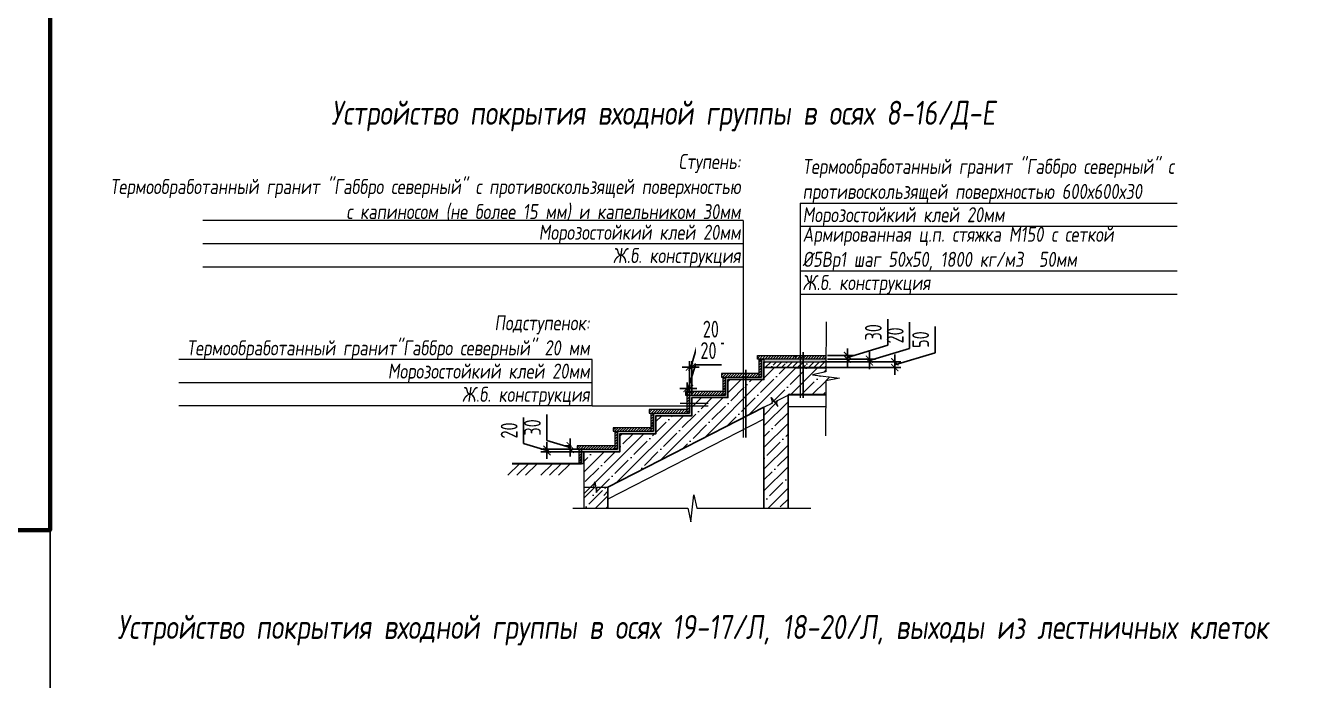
# Model space of a CAD drawing. Header units: millimetres. Extents: x -136099598 to 11807193, y 0 to 779331.
# Drawn here: x 667822 to 678561, y 368961 to 374406 of the extents above; entities that cross this region are included whole.
import ezdxf
from ezdxf.enums import TextEntityAlignment as Align

# ---------------------------------------------------------------- set-up
doc = ezdxf.new("R2010")
doc.units = ezdxf.units.MM
doc.header["$MEASUREMENT"] = 0
doc.linetypes.add('DASHED', pattern=[19.05, 12.7, -6.35])
doc.layers.get('0').update_dxf_attribs({"color": 250, "lineweight": 9})
doc.layers.get('Defpoints').update_dxf_attribs({"color": 8})
for name, color, linetype, lineweight in [('_0', 250, 'Continuous', 9), ('АР.РД_Выноски', 174, 'Continuous', 9), ('АР_Текст', 250, 'Continuous', 5)]:
    doc.layers.add(name, color=color, linetype=linetype, lineweight=lineweight)
for name, color, linetype in [('PDF _PDF_0', 7, 'Continuous'), ('PDF _PDF_KR_Opalubka', 7, 'Continuous'), ('АР_Конструкция пола', 10, 'Continuous'), ('АР_Перегородки кирпич штрих', 7, 'Continuous')]:
    doc.layers.add(name, color=color, linetype=linetype)
doc.styles.add('ISOCPEUR', font='isocpeur.ttf', dxfattribs={"width": 0.7})
doc.styles.add('Архитект', font='isocpeur.ttf', dxfattribs={"width": 0.8, "oblique": 8})
doc.dimstyles.new('R_50', dxfattribs={"dimtxt": 140, "dimasz": 60, "dimexe": 50, "dimexo": 50, "dimgap": 50, "dimtad": 1, "dimdec": 0, "dimrnd": 5, "dimzin": 0, "dimdsep": 46, "dimtxsty": 'ISOCPEUR', "dimblk": 'ARCHTICK', "dimcen": 50, "dimdle": 50, "dimclrd": 256, "dimclre": 256, "dimclrt": 256, "dimadec": 0, "dimazin": 0, "dimtfac": 2, "dimtdec": 0, "dimtofl": 0, "dimtmove": 1, "dimatfit": 3, "dimfxl": 1, "dimtvp": 3, "dimtfill": 1, "dimtolj": 1, "dimtzin": 0, "dimarcsym": 0})
pattern_1 = [(45, (-147675.58, -34166.822), (-11.22532015, 11.22532015), [])]

# ---------------------------------------------------------------- blocks, each defined once
blk = doc.blocks.new('_ArchTick')
at = {"color": 0, "linetype": 'ByBlock', "const_width": 0.15}
blk.add_lwpolyline([(-0.5, -0.5), (0.5, 0.5)], dxfattribs=at)
blk = doc.blocks.new('*D1821')
at = {"layer": 'Defpoints', "color": 0, "transparency": 16777216}
for p in [(674399, 371610, 0), (675060, 371610, 0), (674399, 371562, 0)]:
    blk.add_point(p, dxfattribs=at)
at = {"layer": 'АР_Конструкция пола', "lineweight": -2, "transparency": 16777216}
for p, q in [((675395, 371686, 0), (675395, 371904, 0)), ((675060, 371586, 0), (675395, 371686, 0)), ((674449, 371610, 0), (675110, 371610, 0)), ((675060, 371610, 0), (675060, 371670, 0)), ((675060, 371562, 0), (675060, 371610, 0)), ((674449, 371562, 0), (675110, 371562, 0)), ((675060, 371562, 0), (675060, 371502, 0))]:
    blk.add_line(p, q, dxfattribs=at)
at = {"layer": 'АР_Конструкция пола', "lineweight": -2, "transparency": 16777216, "xscale": 60, "yscale": 60, "zscale": 60}
for p, rotation in [((675060, 371610, 0), 270), ((675060, 371562, 0), 90)]:
    blk.add_blockref('_ArchTick', p, dxfattribs=dict(at, rotation=rotation))
at = {"layer": 'АР_Конструкция пола', "lineweight": 13, "transparency": 16777216, "insert": (675275, 371795, 0), "char_height": 140, "attachment_point": 5, "rotation": 90, "style": 'ISOCPEUR', "bg_fill": 3, "box_fill_scale": 1.25, "bg_fill_color": 256, "bg_fill_true_color": 13158600, "bg_fill_transparency": 0}
blk.add_mtext('\\A1;50', dxfattribs=at)
blk = doc.blocks.new('*D1822')
at = {"layer": 'Defpoints', "color": 0, "transparency": 16777216}
for p in [(674460, 371632, 0), (674460, 371610, 0), (674848, 371632, 0)]:
    blk.add_point(p, dxfattribs=at)
at = {"layer": 'АР_Конструкция пола', "lineweight": -2, "transparency": 16777216}
for p, q in [((675183, 371721, 0), (675183, 371939, 0)), ((674848, 371621, 0), (675183, 371721, 0)), ((674848, 371632, 0), (674848, 371692, 0)), ((674510, 371632, 0), (674898, 371632, 0)), ((674510, 371610, 0), (674898, 371610, 0)), ((674848, 371610, 0), (674848, 371632, 0)), ((674848, 371610, 0), (674848, 371550, 0))]:
    blk.add_line(p, q, dxfattribs=at)
at = {"layer": 'АР_Конструкция пола', "lineweight": -2, "transparency": 16777216, "xscale": 60, "yscale": 60, "zscale": 60}
for p, rotation in [((674848, 371632, 0), 270), ((674848, 371610, 0), 90)]:
    blk.add_blockref('_ArchTick', p, dxfattribs=dict(at, rotation=rotation))
at = {"layer": 'АР_Конструкция пола', "lineweight": 13, "transparency": 16777216, "insert": (675063, 371830, 0), "char_height": 140, "attachment_point": 5, "rotation": 90, "style": 'ISOCPEUR', "bg_fill": 3, "box_fill_scale": 1.25, "bg_fill_color": 256, "bg_fill_true_color": 13158600, "bg_fill_transparency": 0}
blk.add_mtext('\\A1;20', dxfattribs=at)
blk = doc.blocks.new('*D1823')
at = {"layer": 'Defpoints', "color": 0, "transparency": 16777216}
for p in [(674448, 371662, 0), (674448, 371632, 0), (674666, 371662, 0)]:
    blk.add_point(p, dxfattribs=at)
at = {"layer": 'АР_Конструкция пола', "lineweight": -2, "transparency": 16777216}
for p, q in [((675001, 371748, 0), (675001, 371965, 0)), ((674666, 371647, 0), (675001, 371748, 0)), ((674666, 371662, 0), (674666, 371722, 0)), ((674498, 371662, 0), (674716, 371662, 0)), ((674498, 371632, 0), (674716, 371632, 0)), ((674666, 371632, 0), (674666, 371662, 0)), ((674666, 371632, 0), (674666, 371572, 0))]:
    blk.add_line(p, q, dxfattribs=at)
at = {"layer": 'АР_Конструкция пола', "lineweight": -2, "transparency": 16777216, "xscale": 60, "yscale": 60, "zscale": 60}
for p, rotation in [((674666, 371662, 0), 270), ((674666, 371632, 0), 90)]:
    blk.add_blockref('_ArchTick', p, dxfattribs=dict(at, rotation=rotation))
at = {"layer": 'АР_Конструкция пола', "lineweight": 13, "transparency": 16777216, "insert": (674881, 371856, 0), "char_height": 140, "attachment_point": 5, "rotation": 90, "style": 'ISOCPEUR', "bg_fill": 3, "box_fill_scale": 1.25, "bg_fill_color": 256, "bg_fill_true_color": 13158600, "bg_fill_transparency": 0}
blk.add_mtext('\\A1;30', dxfattribs=at)
blk = doc.blocks.new('*D1824')
at = {"layer": 'Defpoints', "color": 0, "transparency": 16777216}
for p in [(672357, 370912, 0), (672415, 370912, 0), (672415, 370882, 0)]:
    blk.add_point(p, dxfattribs=at)
at = {"layer": 'АР_Конструкция пола', "lineweight": -2, "transparency": 16777216}
for p, q in [((672162, 370956, 0), (672162, 371173, 0)), ((672357, 370897, 0), (672162, 370956, 0)), ((672357, 370912, 0), (672357, 370972, 0)), ((672365, 370912, 0), (672307, 370912, 0)), ((672365, 370882, 0), (672307, 370882, 0)), ((672357, 370882, 0), (672357, 370912, 0)), ((672357, 370882, 0), (672357, 370822, 0))]:
    blk.add_line(p, q, dxfattribs=at)
at = {"layer": 'АР_Конструкция пола', "lineweight": -2, "transparency": 16777216, "xscale": 60, "yscale": 60, "zscale": 60}
for p, rotation in [((672357, 370912, 0), 270), ((672357, 370882, 0), 90)]:
    blk.add_blockref('_ArchTick', p, dxfattribs=dict(at, rotation=rotation))
at = {"layer": 'АР_Конструкция пола', "lineweight": 13, "transparency": 16777216, "insert": (672042, 371064, 0), "char_height": 140, "attachment_point": 5, "rotation": 90, "style": 'ISOCPEUR', "bg_fill": 3, "box_fill_scale": 1.25, "bg_fill_color": 256, "bg_fill_true_color": 13158600, "bg_fill_transparency": 0}
blk.add_mtext('\\A1;30', dxfattribs=at)
blk = doc.blocks.new('*D1825')
at = {"layer": 'Defpoints', "color": 0, "transparency": 16777216}
for p in [(672163, 370882, 0), (672528, 370882, 0), (672528, 370862, 0)]:
    blk.add_point(p, dxfattribs=at)
at = {"layer": 'АР_Конструкция пола', "lineweight": -2, "transparency": 16777216}
for p, q in [((671968, 370931, 0), (671968, 371148, 0)), ((672163, 370872, 0), (671968, 370931, 0)), ((672163, 370882, 0), (672163, 370942, 0)), ((672478, 370882, 0), (672113, 370882, 0)), ((672478, 370862, 0), (672113, 370862, 0)), ((672163, 370862, 0), (672163, 370882, 0)), ((672163, 370862, 0), (672163, 370802, 0))]:
    blk.add_line(p, q, dxfattribs=at)
at = {"layer": 'АР_Конструкция пола', "lineweight": -2, "transparency": 16777216, "xscale": 60, "yscale": 60, "zscale": 60}
for p, rotation in [((672163, 370882, 0), 270), ((672163, 370862, 0), 90)]:
    blk.add_blockref('_ArchTick', p, dxfattribs=dict(at, rotation=rotation))
at = {"layer": 'АР_Конструкция пола', "lineweight": 13, "transparency": 16777216, "insert": (671848, 371039, 0), "char_height": 140, "attachment_point": 5, "rotation": 90, "style": 'ISOCPEUR', "bg_fill": 3, "box_fill_scale": 1.25, "bg_fill_color": 256, "bg_fill_true_color": 13158600, "bg_fill_transparency": 0}
blk.add_mtext('\\A1;20', dxfattribs=at)
blk = doc.blocks.new('*D1826')
at = {"layer": 'Defpoints', "color": 0, "transparency": 16777216}
for p in [(673350, 371567, 0), (673350, 371286, 0), (673370, 371286, 0)]:
    blk.add_point(p, dxfattribs=at)
at = {"layer": 'АР_Конструкция пола', "lineweight": -2, "transparency": 16777216}
for p, q in [((673360, 371567, 0), (673419, 371762, 0)), ((673419, 371762, 0), (673636, 371762, 0)), ((673350, 371336, 0), (673350, 371617, 0)), ((673370, 371336, 0), (673370, 371617, 0)), ((673350, 371567, 0), (673290, 371567, 0)), ((673370, 371567, 0), (673350, 371567, 0)), ((673370, 371567, 0), (673430, 371567, 0))]:
    blk.add_line(p, q, dxfattribs=at)
at = {"layer": 'АР_Конструкция пола', "lineweight": -2, "transparency": 16777216, "xscale": 60, "yscale": 60, "zscale": 60}
blk.add_blockref('_ArchTick', (673350, 371567, 0), dxfattribs=at)
at = {"layer": 'АР_Конструкция пола', "lineweight": -2, "transparency": 16777216, "xscale": 60, "yscale": 60, "zscale": 60, "rotation": 180}
blk.add_blockref('_ArchTick', (673370, 371567, 0), dxfattribs=at)
at = {"layer": 'АР_Конструкция пола', "lineweight": 13, "transparency": 16777216, "insert": (673528, 371882, 0), "char_height": 140, "attachment_point": 5, "style": 'ISOCPEUR', "bg_fill": 3, "box_fill_scale": 1.25, "bg_fill_color": 256, "bg_fill_true_color": 13158600, "bg_fill_transparency": 0}
blk.add_mtext('\\A1;20', dxfattribs=at)
blk = doc.blocks.new('*D1827')
at = {"layer": 'Defpoints', "color": 0, "transparency": 16777216}
for p in [(673330, 371389, 0), (673330, 371286, 0), (673350, 371286, 0)]:
    blk.add_point(p, dxfattribs=at)
at = {"layer": 'АР_Конструкция пола', "lineweight": -2, "transparency": 16777216}
for p, q in [((673340, 371389, 0), (673399, 371584, 0)), ((673399, 371584, 0), (673616, 371584, 0)), ((673330, 371389, 0), (673270, 371389, 0)), ((673330, 371336, 0), (673330, 371439, 0)), ((673350, 371389, 0), (673330, 371389, 0)), ((673350, 371336, 0), (673350, 371439, 0)), ((673350, 371389, 0), (673410, 371389, 0))]:
    blk.add_line(p, q, dxfattribs=at)
at = {"layer": 'АР_Конструкция пола', "lineweight": -2, "transparency": 16777216, "xscale": 60, "yscale": 60, "zscale": 60}
blk.add_blockref('_ArchTick', (673330, 371389, 0), dxfattribs=at)
at = {"layer": 'АР_Конструкция пола', "lineweight": -2, "transparency": 16777216, "xscale": 60, "yscale": 60, "zscale": 60, "rotation": 180}
blk.add_blockref('_ArchTick', (673350, 371389, 0), dxfattribs=at)
at = {"layer": 'АР_Конструкция пола', "lineweight": 13, "transparency": 16777216, "insert": (673508, 371704, 0), "char_height": 140, "attachment_point": 5, "style": 'ISOCPEUR', "bg_fill": 3, "box_fill_scale": 1.25, "bg_fill_color": 256, "bg_fill_true_color": 13158600, "bg_fill_transparency": 0}
blk.add_mtext('\\A1;20', dxfattribs=at)

msp = doc.modelspace()

# ---------------------------------------------------------------- hatches: boundary and pattern name
at = {"layer": '_0', "ltscale": 50}
h = msp.add_hatch(dxfattribs=at)
h.set_pattern_fill('AR-CONC', color=256, scale=0.1)
h.set_pattern_definition([(50, (-147675.58, -34166.822), (18.2184669, -1.59390855), [1.905, -20.955]), (355, (-147675.58, -34166.822), (-3.52434214, 19.10568452), [1.524, -16.7640584]), (100.4514447, (-147674.062, -34166.954), (14.6941247, 17.5117752), [1.61900088, -17.80902446]), (46.1842, (-147675.58, -34161.742), (27.1079041, -4.2042328), [2.8575, -31.4325]), (96.6355576, (-147673.32, -34162.092), (23.7404134, 24.74261246), [2.4285023, -26.7135608]), (351.184151, (-147675.58, -34161.742), (23.7404134, 24.7426125), [2.2859967, -25.1459732]), (21, (-147673.04, -34163.012), (15.16143913, -10.22651982), [1.905, -20.955]), (326, (-147673.04, -34163.012), (6.18020283, 18.4187966), [1.524, -16.764]), (71.451445, (-147671.777, -34163.864), (21.34164193, 8.1922769), [1.61900088, -17.80899376]), (37.5, (-147675.58, -34166.8215), (0.308860325, 8.455503887), [0, -16.5608, 0, -17.018, 0, -16.8275]), (7.5, (-147675.58, -34166.8215), (6.68196625, 10.01805748), [0, -9.7028, 0, -16.1798, 0, -6.4135]), (327.5, (-147681.244, -34166.8215), (13.559059517, -0.5728744), [0, -6.35, 0, -19.812, 0, -26.289]), (317.5, (-147683.784, -34166.822), (14.81291814, 2.5426491), [0, -8.255, 0, -13.1572, 0, -18.669])])
h.paths.add_polyline_path([(672450.356, 370762.585), (672450.356, 370882.103), (672750.341, 370882.103), (672750.341, 371032.103), (673050.341, 371032.103), (673050.341, 371182.103), (673350.341, 371182.103), (673350.341, 371332.103), (673650.341, 371332.103), (673650.341, 371482.103), (673950.341, 371482.103), (673950.342, 371632.103), (673970.341, 371632.103), (673970.341, 371462.103), (673670.341, 371462.103), (673670.341, 371312.103), (673370.341, 371312.103), (673370.341, 371162.103), (673070.341, 371162.103), (673070.341, 371012.103), (672770.341, 371012.103), (672770.341, 370862.103), (672470.356, 370862.103), (672470.356, 370762.585)])
h = msp.add_hatch(dxfattribs=at)
h.set_pattern_fill('ANSI31', color=256, scale=5)
h.set_pattern_definition(pattern_1)
h.paths.add_polyline_path([(673615.341, 371482.103), (673930.341, 371482.103), (673930.341, 371512.103), (673615.341, 371512.103)])
h.paths.add_polyline_path([(673950.341, 371482.103), (673930.341, 371482.103), (673930.341, 371632.103), (673950.341, 371632.103)])
h.paths.add_polyline_path([(673915.341, 371662.103), (673915.341, 371632.103), (674486.265, 371632.103), (674486.372, 371662.103)])
h = msp.add_hatch(dxfattribs=at)
h.set_pattern_fill('ANSI35', color=256, scale=10)
h.set_pattern_definition([(45, (413854.01, 249371.47), (-44.90128, 44.90128), []), (45, (413898.91, 249371.47), (-44.90128, 44.90128), [79.375, -15.875, 0, -15.875])])
h.paths.add_polyline_path([(673970.341, 371609.806), (673970.341, 371562.068), (674486.016, 371562.087), (674486.186, 371609.806)])
h = msp.add_hatch(dxfattribs=at)
h.set_pattern_fill('AR-CONC', color=256, scale=0.1)
h.set_pattern_definition([(50, (413854.008, 249371.468), (18.2184669, -1.59390855), [1.905, -20.955]), (355, (413854.008, 249371.468), (-3.5243421, 19.1056845), [1.524, -16.7640584]), (100.451445, (413855.526, 249371.335), (14.6941247, 17.5117752), [1.6190009, -17.8090245]), (46.1842, (413854.008, 249376.548), (27.1079041, -4.2042328), [2.8575, -31.4325]), (96.635558, (413856.267, 249376.197), (23.7404134, 24.7426125), [2.4285023, -26.7135608]), (351.184151, (413854.008, 249376.548), (23.7404134, 24.7426125), [2.2859967, -25.1459732]), (21, (413856.548, 249375.278), (15.1614391, -10.2265198), [1.905, -20.955]), (326, (413856.548, 249375.278), (6.1802028, 18.4187966), [1.524, -16.764]), (71.451445, (413857.812, 249374.425), (21.3416419, 8.1922769), [1.6190009, -17.8089938]), (37.5, (413854.008, 249371.4676), (0.30886033, 8.45550389), [0, -16.5608, 0, -17.018, 0, -16.8275]), (7.5, (413854.008, 249371.468), (6.68196625, 10.01805748), [0, -9.7028, 0, -16.1798, 0, -6.4135]), (327.5, (413848.344, 249371.4676), (13.55905952, -0.5728744), [0, -6.35, 0, -19.812, 0, -26.289]), (317.5, (413845.804, 249371.468), (14.81291814, 2.5426491), [0, -8.255, 0, -13.1572, 0, -18.669])])
h.paths.add_polyline_path([(674486.186, 371609.806), (674486.265, 371632.103), (673970.341, 371632.103), (673970.341, 371609.806)])
h = msp.add_hatch(dxfattribs=at)
h.set_pattern_fill('ANSI31', color=256, scale=5)
h.set_pattern_definition(pattern_1)
h.paths.add_polyline_path([(673315.341, 371332.103), (673630.341, 371332.103), (673630.341, 371362.103), (673315.341, 371362.103)])
h.paths.add_polyline_path([(673650.341, 371332.103), (673630.341, 371332.103), (673630.341, 371482.103), (673650.341, 371482.103)])
h = msp.add_hatch(dxfattribs=at)
h.set_pattern_fill('ANSI35', color=256, scale=20)
h.set_pattern_definition([(45, (552176.62, 558562.72), (-89.80256, 89.80256), []), (45, (552266.43, 558562.72), (-89.80256, 89.80256), [158.75, -31.75, 0, -31.75])])
h.paths.add_polyline_path([(674170.341, 371331.935), (674070.771, 371282.15), (674084.823, 371238.867), (674058.015, 371275.772), (673970.341, 371231.935), (673970.341, 370391.701), (674170.341, 370391.701)])
h.paths.add_polyline_path([(672670.341, 370391.701), (672670.341, 370566.97), (672582.167, 370566.97), (672575.379, 370521.972), (672567.905, 370566.97), (672470.347, 370566.97), (672470.343, 370391.701)])
h = msp.add_hatch(dxfattribs=at)
h.set_pattern_fill('ANSI31', color=256, scale=5)
h.set_pattern_definition(pattern_1)
h.paths.add_polyline_path([(673015.341, 371182.103), (673330.341, 371182.103), (673330.341, 371212.103), (673015.341, 371212.103)])
h.paths.add_polyline_path([(673350.341, 371182.103), (673330.341, 371182.103), (673330.341, 371332.103), (673350.341, 371332.103)])
h = msp.add_hatch(dxfattribs=at)
h.set_pattern_fill('ANSI31', color=256, scale=5)
h.set_pattern_definition(pattern_1)
h.paths.add_polyline_path([(672715.341, 371032.103), (673030.341, 371032.103), (673030.341, 371062.103), (672715.341, 371062.103)])
h.paths.add_polyline_path([(673050.341, 371032.103), (673030.341, 371032.103), (673030.341, 371182.103), (673050.341, 371182.103)])
at = {"layer": '_0', "transparency": 33554559}
h = msp.add_hatch(dxfattribs=at)
h.set_pattern_fill('ANSI31', color=256, scale=5)
h.set_pattern_definition(pattern_1)
h.paths.add_polyline_path([(672750.341, 370882.103), (672730.341, 370882.103), (672730.341, 371032.103), (672750.341, 371032.103)])
h.paths.add_polyline_path([(672415.341, 370882.103), (672730.341, 370882.103), (672730.341, 370912.103), (672415.341, 370912.103)])
at = {"layer": '_0', "ltscale": 50}
h = msp.add_hatch(dxfattribs=at)
h.set_pattern_fill('ANSI31', color=256, scale=5)
h.set_pattern_definition(pattern_1)
h.paths.add_polyline_path([(672450.299, 370762.543), (672430.299, 370762.543), (672430.341, 370882.103), (672450.341, 370882.103)])
at = {"layer": 'АР_Перегородки кирпич штрих', "lineweight": 13, "ltscale": 100, "transparency": 33554559}
h = msp.add_hatch(dxfattribs=at)
h.set_pattern_fill('ANSI35', color=250, scale=20)
h.set_pattern_definition([(45, (468696.7, 242711.92), (-89.80256, 89.80256), []), (45, (468786.5, 242711.92), (-89.80256, 89.80256), [158.75, -31.75, 0, -31.75])])
h.paths.add_polyline_path([(674485.886, 371525.624), (674486.016, 371562.124), (673970.341, 371562.068), (673970.341, 371462.103), (673670.341, 371462.103), (673670.341, 371312.103), (673370.341, 371312.103), (673370.341, 371162.103), (673070.341, 371162.103), (673070.341, 371012.103), (672770.341, 371012.103), (672770.341, 370862.103), (672470.356, 370862.103), (672470.345, 370499.126), (672670.351, 370499.122), (672670.341, 370566.97), (674181.594, 371337.561), (674485.216, 371337.561), (674485.619, 371450.624), (674598.207, 371475.223), (674373.298, 371501.024)])

# ---------------------------------------------------------------- linework, layer by layer
at = {"color": 251, "lineweight": 13, "true_color": 0x636466, "elevation": 0}
for points in [[(674487.375, 371943.771), (674485.886, 371525.624), (674373.298, 371501.024), (674598.207, 371475.223), (674485.619, 371450.624), (674483.999, 370995.552)], [(672376.911, 370391.701), (673335.113, 370391.835), (673359.712, 370279.246), (673385.513, 370504.156), (673410.113, 370391.568), (674359.9, 370391.701)]]:
    msp.add_lwpolyline(points, dxfattribs=at)
at = {"color": 250, "lineweight": 13, "ltscale": 50, "elevation": 0}
msp.add_lwpolyline([(672470.351, 370762.585), (672470.351, 370762.585), (672470.343, 370391.701)], dxfattribs=at)
at = {"color": 250, "linetype": 'DASHED', "lineweight": 13, "ltscale": 50, "elevation": 0}
msp.add_lwpolyline([(672670.351, 370521.572), (672670.351, 370391.701)], dxfattribs=at)
at = {"layer": '_0', "color": 250, "lineweight": 30, "ltscale": 100}
for p, q in [((673970.341, 371231.935, 0), (672670.341, 370566.97)), ((672470.356, 370762.585, 0), (672470.356, 370862.103, 0))]:
    msp.add_line(p, q, dxfattribs=at)
at = {"layer": '_0', "color": 250, "lineweight": 13, "ltscale": 100}
for p, q in [((673970.342, 371131.935, 0), (672670.342, 370466.97)), ((672670.351, 370526.572, 0), (672670.351, 370526.572, 0))]:
    msp.add_line(p, q, dxfattribs=at)
at = {"layer": '_0', "ltscale": 50}
for p, q in [((672208.603, 370762.425, 0), (672111.634, 370667.404, 0)), ((672282.122, 370762.425, 0), (672185.153, 370667.404, 0)), ((672355.642, 370762.425, 0), (672258.673, 370667.404, 0))]:
    msp.add_line(p, q, dxfattribs=at)
at = {"layer": '_0', "ltscale": 50, "elevation": 0}
for points in [[(672450.356, 370762.585), (672450.356, 370882.103), (672750.341, 370882.103), (672750.341, 371032.103), (673050.341, 371032.103), (673050.341, 371182.103), (673350.341, 371182.103), (673350.341, 371332.103), (673650.341, 371332.103), (673650.341, 371482.103), (673950.341, 371482.103), (673950.342, 371632.103), (673970.341, 371632.103), (673970.341, 371462.103), (673670.341, 371462.103), (673670.341, 371312.103), (673370.341, 371312.103), (673370.341, 371162.103), (673070.341, 371162.103), (673070.341, 371012.103), (672770.341, 371012.103), (672770.341, 370862.103), (672470.356, 370862.103), (672470.356, 370762.585)], [(673950.341, 371482.103), (673930.341, 371482.103), (673930.341, 371632.103), (673950.341, 371632.103)], [(673615.341, 371482.103), (673930.341, 371482.103), (673930.341, 371512.103), (673615.341, 371512.103)], [(673650.341, 371332.103), (673630.341, 371332.103), (673630.341, 371482.103), (673650.341, 371482.103)], [(673315.341, 371332.103), (673630.341, 371332.103), (673630.341, 371362.103), (673315.341, 371362.103)], [(673350.341, 371182.103), (673330.341, 371182.103), (673330.341, 371332.103), (673350.341, 371332.103)], [(673015.341, 371182.103), (673330.341, 371182.103), (673330.341, 371212.103), (673015.341, 371212.103)], [(673050.341, 371032.103), (673030.341, 371032.103), (673030.341, 371182.103), (673050.341, 371182.103)], [(672715.341, 371032.103), (673030.341, 371032.103), (673030.341, 371062.103), (672715.341, 371062.103)], [(672750.341, 370882.103), (672730.341, 370882.103), (672730.341, 371032.103), (672750.341, 371032.103)], [(672415.341, 370882.103), (672730.341, 370882.103), (672730.341, 370912.103), (672415.341, 370912.103)], [(672450.299, 370762.543), (672430.299, 370762.543), (672430.341, 370882.103), (672450.341, 370882.103)]]:
    msp.add_lwpolyline(points, close=True, dxfattribs=at)
for points in [[(672539.273, 371242.895), (672539.273, 371629.972)], [(674486.265, 371632.103), (673915.341, 371632.103), (673915.341, 371662.103), (674486.372, 371662.103)], [(673915.341, 371662.103), (674230.341, 371662.103), (674230.341, 371632.103)], [(674486.016, 371562.087), (673970.341, 371562.068), (673970.341, 371609.806), (674486.186, 371609.806)], [(674486.265, 371632.103), (673970.341, 371632.103), (673970.341, 371609.806), (674486.186, 371609.806)], [(673504.079, 371262.047), (673272.306, 371262.047)], [(672539.273, 371242.895), (673504.079, 371242.895)], [(672470.356, 370762.585), (672124.435, 370762.103)]]:
    msp.add_lwpolyline(points, dxfattribs=at)
at = {"layer": '_0', "color": 250, "lineweight": 30, "ltscale": 100, "elevation": 0}
for points in [[(672470.341, 370862.103), (672470.341, 370862.103), (672770.341, 370862.103), (672770.341, 371012.103), (673070.341, 371012.103), (673070.341, 371162.103), (673370.341, 371162.103), (673370.341, 371312.103), (673670.341, 371312.103), (673670.341, 371462.103), (673970.341, 371462.103), (673970.341, 371562.095), (674476.634, 371562.16)], [(674170.341, 371331.935), (674170.341, 370387.667)], [(673970.341, 371231.935), (673970.341, 370387.667)], [(672670.341, 370566.97), (672670.341, 370391.701)]]:
    msp.add_lwpolyline(points, dxfattribs=at)
at = {"layer": 'Defpoints', "color": 3, "lineweight": 100, "ltscale": 100}
msp.add_lwpolyline([(655929.614, 380193.616), (668024.233, 380193.616), (668024.233, 370209.414), (655929.614, 370209.414)], close=True, dxfattribs=at)
at = {"layer": 'Defpoints'}
msp.add_lwpolyline([(668024.233, 380193.616), (679061.561, 380193.616), (679061.561, 355761.176), (668024.233, 355761.176)], close=True, dxfattribs=at)
at = {"layer": 'PDF _PDF_0', "lineweight": 13, "elevation": 0}
for points in [[(673970.341, 371231.935), (674044.847, 371269.187), (674031.206, 371312.676), (674084.823, 371238.867), (674070.771, 371282.15), (674170.341, 371331.935)], [(672469.883, 370566.97), (672553.182, 370566.97), (672560.431, 370611.968), (672575.379, 370521.972), (672582.167, 370566.97), (672669.883, 370566.97)]]:
    msp.add_lwpolyline(points, dxfattribs=at)
at = {"layer": 'PDF _PDF_KR_Opalubka', "lineweight": 35}
for p, q in [((674223.261, 371562.127, 0), (674486.016, 371562.127, 0)), ((674181.594, 371337.561, 0), (674170.341, 371331.935, 0)), ((674181.594, 371337.561, 0), (674485.216, 371337.562, 0)), ((672450.351, 370762.103, 0), (671871.883, 370762.103, 0))]:
    msp.add_line(p, q, dxfattribs=at)
at = {"layer": 'PDF _PDF_KR_Opalubka', "lineweight": 13}
msp.add_line((674170.341, 371237.561, 0), (674484.86, 371237.562, 0), dxfattribs=at)
at = {"layer": 'АР.РД_Выноски', "ltscale": 50, "elevation": 0}
for points in [[(674271.888, 372931.49), (674271.888, 371311.734)], [(674271.888, 372931.49), (677411.499, 372931.49)], [(673796.158, 372785.293), (669296.842, 372785.293)], [(673796.158, 372785.293), (673796.158, 370980.89)], [(674271.888, 372737.952), (677411.499, 372737.952)], [(673796.158, 372591.754), (669296.842, 372591.754)], [(673796.158, 372398.216), (669296.842, 372398.216)], [(674271.888, 372366.491), (677411.499, 372366.491)], [(674271.888, 372172.953), (677411.499, 372172.953)], [(672539.273, 371629.972), (669097.881, 371629.972)], [(672539.273, 371436.434), (669097.881, 371436.434)], [(672539.273, 371242.895), (669097.881, 371242.895)]]:
    msp.add_lwpolyline(points, dxfattribs=at)
at = {"layer": 'АР.РД_Выноски', "linetype": 'ByBlock', "lineweight": 30, "elevation": 0}
for points in [[(674296.071, 371690.64), (674296.071, 371311.734)], [(673820.341, 371544.443), (673820.341, 370980.89)]]:
    msp.add_lwpolyline(points, dxfattribs=at)
at = {"layer": 'АР_Перегородки кирпич штрих', "color": 250, "lineweight": 13, "ltscale": 100, "transparency": 33554559}
for p, q in [((671934.545, 370762.425, 0), (671837.576, 370667.404, 0)), ((672008.064, 370762.425, 0), (671911.095, 370667.404, 0)), ((672081.584, 370762.425, 0), (671984.615, 370667.404, 0))]:
    msp.add_line(p, q, dxfattribs=at)

# ---------------------------------------------------------------- texts
at = {"layer": 'АР.РД_Выноски', "ltscale": 50, "char_height": 125, "style": 'Архитект'}
for s, width, insert, attachment_point in [('Ступень:^JТермообработанный гранит "Габбро северный" с противоскользящей поверхностью  с капиносом (не более 15 мм) и капельником 30мм', 5279.09119, (673776.158, 372785.293, 0), 9), ('Термообработанный гранит "Габбро северный" с противоскользящей поверхностью 600х600х30', 3153.37045, (674291.888, 372931.49, 0), 7), ('Морозостойкий клей 20мм', 3153.37045, (674291.888, 372737.952, 0), 7), ('Морозостойкий клей 20мм', 3153.37045, (673776.158, 372591.754, 0), 9), ('Армированная ц.п. стяжка М150 с сеткой \\P%%C5Вр1 шаг 50х50, 1800 кг/м3  50мм', 3153.37045, (674291.888, 372366.491, 0), 7), ('Ж.б. конструкция ', 3153.37045, (673776.158, 372398.216, 0), 9), ('Ж.б. конструкция ', 3153.37045, (674291.888, 372172.953, 0), 7), ('Подступенок:\\PТермообработанный гранит"Габбро северный" 20 мм', 3640.09039, (672519.273, 371629.972, 0), 9), ('Морозостойкий клей 20мм', 3153.37045, (672519.273, 371436.434, 0), 9), ('Ж.б. конструкция ', 3153.37045, (672519.273, 371242.895, 0), 9)]:
    msp.add_mtext_dynamic_manual_height_columns(s, width=width, gutter_width=12.5, heights=[0], dxfattribs=dict(at, insert=insert, attachment_point=attachment_point))
at = {"layer": 'АР_Текст', "lineweight": 13, "style": 'Архитект', "oblique": 8, "width": 0.8}
msp.add_text('Устройство покрытия входной группы в осях 8-16/Д-Е', height=200, dxfattribs=at).set_placement((673132.578, 373522.265), align=Align.BOTTOM_CENTER)
at = {"layer": 'АР_Текст', "lineweight": 13, "insert": (673376.954, 369376.898), "char_height": 200, "attachment_point": 5, "style": 'Архитект'}
msp.add_mtext_dynamic_manual_height_columns('Устройство покрытия входной группы в осях 19-17/Л, 18-20/Л, выходы из лестничных клеток ', width=9063.94802, gutter_width=12.5, heights=[2545.492], dxfattribs=at)

# ---------------------------------------------------------------- next in the draw order: dimensions: what is measured, and where the dimension line sits
at = {"layer": 'АР_Конструкция пола', "lineweight": 13}
dim = msp.add_linear_dim(base=(673350.341, 371566.831, 0), p1=(673370.341, 371286.219, 0), p2=(673350.341, 371286.219, 0), dimstyle='R_50', override={"dimpost": '\\X'}, dxfattribs=at)
dim.commit()
dim.dimension.update_dxf_attribs({"geometry": '*D1826', "text_midpoint": (673468.841, 371881.831, 0)})
for base, p1, p2, picture, middle in [((675060.137, 371609.806, 0), (674398.623, 371562.15, 0), (674398.623, 371609.806, 0), '*D1821', (675275.137, 371736.478, 0)), ((672357.381, 370912.103, 0), (672415.341, 370882.103, 0), (672415.341, 370912.103, 0), '*D1824', (672042.381, 371005.603, 0))]:
    dim = msp.add_linear_dim(base=base, p1=p1, p2=p2, angle=90, dimstyle='R_50', override={"dimpost": '\\X'}, dxfattribs=at)
    dim.commit()
    dim.dimension.update_dxf_attribs({"geometry": picture, "text_midpoint": middle})

# ---------------------------------------------------------------- next in the draw order: dimensions: what is measured, and where the dimension line sits
for base, p1, p2, picture, middle in [((674847.705, 371632.103, 0), (674460.158, 371609.806, 0), (674460.158, 371632.103, 0), '*D1822', (675062.705, 371771.454, 0)), ((672163.153, 370882.103, 0), (672528.041, 370862.103, 0), (672528.041, 370882.103, 0), '*D1825', (671848.153, 370980.603, 0))]:
    dim = msp.add_linear_dim(base=base, p1=p1, p2=p2, angle=90, dimstyle='R_50', override={"dimpost": '\\X'}, dxfattribs=at)
    dim.commit()
    dim.dimension.update_dxf_attribs({"geometry": picture, "text_midpoint": middle})
dim = msp.add_linear_dim(base=(673330.341, 371389.132, 0), p1=(673350.341, 371286.219, 0), p2=(673330.341, 371286.219, 0), dimstyle='R_50', override={"dimpost": '\\X'}, dxfattribs=at)
dim.commit()
dim.dimension.update_dxf_attribs({"geometry": '*D1827', "text_midpoint": (673448.841, 371704.132, 0)})

# ---------------------------------------------------------------- next in the draw order: dimensions: what is measured, and where the dimension line sits
dim = msp.add_linear_dim(base=(674665.893, 371662.103, 0), p1=(674447.719, 371632.103, 0), p2=(674447.719, 371662.103, 0), angle=90, dimstyle='R_50', override={"dimpost": '\\X'}, dxfattribs=at)
dim.commit()
dim.dimension.update_dxf_attribs({"geometry": '*D1823', "text_midpoint": (674880.893, 371797.603, 0)})

doc.saveas('drawing.dxf')
